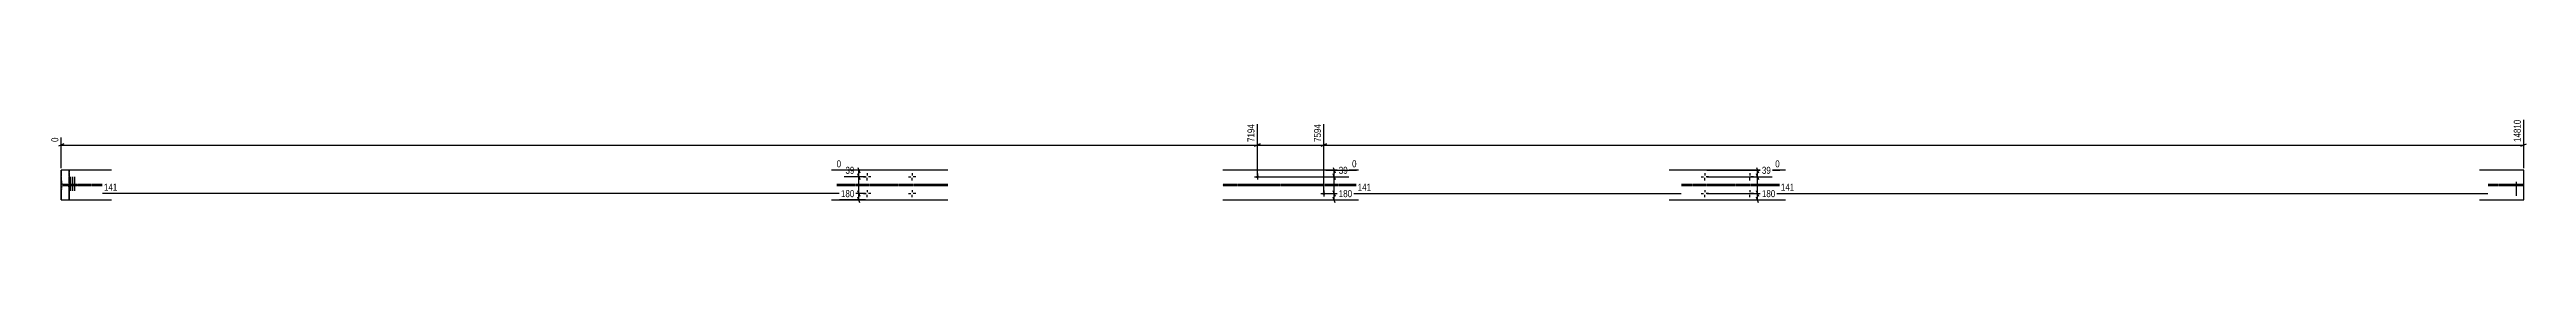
# Model space of a CAD drawing. Header units: millimetres. Extents: x 32 to 38340, y 21 to 1337.
# Drawn here: x 23443 to 38340, y 33 to 543 of the extents above; entities that cross this region are included whole.
import ezdxf

# ---------------------------------------------------------------- set-up
doc = ezdxf.new("R2010")
doc.units = ezdxf.units.MM
doc.linetypes.add('DXK_LINE_DOT2', pattern=[3.9198, 1.9599, -1.9599])
doc.layers.add('MÅLSÆTNING', color=7, linetype='Continuous')
doc.layers.add('STÅL', color=7, linetype='Continuous')
doc.styles.add('Arial Narrow', font='ARIALN.TTF', dxfattribs={"height": 0.2})

msp = doc.modelspace()

# ---------------------------------------------------------------- hatches: boundary and pattern name
at = {"layer": 'STÅL', "linetype": 'Continuous'}
for points in [[(30717, 190, -1), (30699, 190, -1)], [(31117, 88, -1), (31099, 88, -1)]]:
    msp.add_hatch(color=3, dxfattribs=at).paths.add_polyline_path(points)

# ---------------------------------------------------------------- linework, layer by layer
at = {"layer": 'MÅLSÆTNING', "color": 7, "linetype": 'Continuous'}
for p, q in [((30708, 202), (30708, 507)), ((30708, 202), (30708, 507)), ((31108, 99), (31108, 507)), ((31108, 99), (31108, 507)), ((38324, 241), (38324, 534)), ((23530, 388), (23497, 375)), ((23513, 241), (23513, 427)), ((23513, 381), (30708, 381)), ((30724, 388), (30691, 375)), ((30691, 375), (30724, 388)), ((30708, 381), (31108, 381)), ((31124, 388), (31091, 375)), ((31091, 375), (31124, 388)), ((31108, 381), (38324, 381)), ((38307, 375), (38340, 388)), ((28350, 190), (28222, 190)), ((28304, 207), (28317, 174)), ((28310, 88), (28310, 190)), ((30719, 190), (31258, 190)), ((31163, 207), (31176, 174)), ((31170, 88), (31170, 190)), ((33410, 230), (33849, 230)), ((33410, 190), (33804, 190)), ((33709, 246), (33722, 213)), ((33722, 174), (33709, 207)), ((33709, 207), (33722, 174)), ((33715, 190), (33715, 230)), ((33715, 88), (33715, 190)), ((28350, 88), (23762, 88)), ((28350, 88), (23762, 88)), ((28350, 50), (28195, 50)), ((28317, 72), (28304, 105)), ((28304, 105), (28317, 72)), ((28317, 33), (28304, 66)), ((28310, 50), (28310, 88)), ((31119, 88), (33256, 88)), ((31119, 88), (33256, 88)), ((31119, 50), (31285, 50)), ((31176, 72), (31163, 105)), ((31163, 105), (31176, 72)), ((31176, 33), (31163, 66)), ((31170, 50), (31170, 88)), ((33410, 88), (38108, 88)), ((33410, 88), (38108, 88)), ((33410, 50), (33830, 50)), ((33722, 72), (33709, 105)), ((33709, 105), (33722, 72)), ((33722, 33), (33709, 66)), ((33715, 50), (33715, 88))]:
    msp.add_line(p, q, dxfattribs=at)
at = {"layer": 'STÅL', "color": 2, "linetype": 'Continuous'}
for p, q in [((23816, 230), (23513, 230)), ((23513, 50), (23513, 230)), ((28846, 230), (28146, 230)), ((31316, 230), (30499, 230)), ((33884, 230), (33184, 230)), ((38324, 230), (38058, 230)), ((38324, 50), (38324, 230)), ((23513, 50), (23816, 50)), ((28146, 50), (28846, 50)), ((30499, 50), (31316, 50)), ((33184, 50), (33884, 50)), ((38058, 50), (38324, 50))]:
    msp.add_line(p, q, dxfattribs=at)
at = {"layer": 'STÅL', "color": 7, "linetype": 'DXK_LINE_DOT2'}
for p, q in [((23515, 165), (23515, 230)), ((23515, 165), (23515, 157)), ((23515, 157), (23516, 150)), ((23516, 150), (23517, 145)), ((23559, 145), (23560, 150)), ((23560, 150), (23561, 157)), ((23561, 165), (23561, 230)), ((23561, 157), (23561, 165)), ((23563, 50), (23563, 230)), ((23516, 129), (23515, 122)), ((23515, 122), (23515, 114)), ((23515, 50), (23515, 114)), ((23517, 134), (23516, 129)), ((23517, 145), (23518, 144)), ((23518, 135), (23517, 134)), ((23816, 144), (23518, 144)), ((23816, 135), (23518, 135)), ((23558, 144), (23559, 145)), ((23559, 134), (23558, 135)), ((23560, 129), (23559, 134)), ((23561, 122), (23560, 129)), ((23561, 114), (23561, 122)), ((23561, 50), (23561, 114)), ((28846, 144), (28146, 144)), ((28846, 135), (28146, 135)), ((31316, 144), (30499, 144)), ((31316, 135), (30499, 135)), ((33884, 144), (33184, 144)), ((33884, 135), (33184, 135)), ((38324, 144), (38058, 144)), ((38324, 135), (38058, 135))]:
    msp.add_line(p, q, dxfattribs=at)
at = {"layer": 'STÅL', "color": 3, "linetype": 'DXK_LINE_DOT2'}
for p, q in [((23571, 105), (23571, 190)), ((23583, 105), (23583, 190)), ((23596, 105), (23596, 190)), ((38279, 159), (38279, 74)), ((23558, 135), (23558, 144)), ((23570, 135), (23570, 144)), ((23583, 135), (23583, 144)), ((23584, 135), (23584, 144)), ((23596, 135), (23596, 144)), ((23609, 135), (23609, 144)), ((38266, 144), (38266, 135)), ((38292, 144), (38292, 135))]:
    msp.add_line(p, q, dxfattribs=at)
at = {"layer": 'STÅL', "color": 3, "linetype": 'Continuous'}
for p, q in [((28339, 190), (28354, 190)), ((28361, 212), (28361, 198)), ((28361, 168), (28361, 183)), ((28383, 190), (28368, 190)), ((28609, 190), (28624, 190)), ((28631, 212), (28631, 198)), ((28631, 168), (28631, 183)), ((28653, 190), (28638, 190)), ((30690, 190), (30726, 190)), ((30708, 209), (30708, 173)), ((33377, 190), (33391, 190)), ((33399, 212), (33399, 198)), ((33399, 168), (33399, 183)), ((33421, 190), (33406, 190)), ((33647, 190), (33661, 190)), ((33669, 212), (33669, 198)), ((33669, 168), (33669, 183)), ((33691, 190), (33676, 190)), ((28339, 88), (28354, 88)), ((28361, 110), (28361, 96)), ((28361, 66), (28361, 81)), ((28383, 88), (28368, 88)), ((28609, 88), (28624, 88)), ((28631, 110), (28631, 96)), ((28631, 66), (28631, 81)), ((28653, 88), (28638, 88)), ((31090, 88), (31126, 88)), ((31108, 107), (31108, 71)), ((33377, 88), (33391, 88)), ((33399, 110), (33399, 96)), ((33399, 66), (33399, 81)), ((33421, 88), (33406, 88)), ((33647, 88), (33661, 88)), ((33669, 110), (33669, 96)), ((33669, 66), (33669, 81)), ((33691, 88), (33676, 88))]:
    msp.add_line(p, q, dxfattribs=at)

# ---------------------------------------------------------------- next in the draw order: wipeouts: each hides what was drawn before it
at = {"color": 0, "linetype": 'Continuous'}
for points in [[(30699, 516), (30637, 516), (30637, 391), (30699, 391)], [(31099, 516), (31037, 516), (31037, 391), (31099, 391)], [(38315, 543), (38253, 543), (38253, 391), (38315, 391)], [(23505, 436), (23443, 436), (23443, 391), (23505, 391)], [(33858, 238), (33858, 300), (33813, 300), (33813, 238)], [(28292, 199), (28292, 261), (28221, 261), (28221, 199)], [(31259, 199), (31259, 261), (31188, 261), (31188, 199)]]:
    msp.add_wipeout(points, dxfattribs=at).dxf.layer = 'MÅLSÆTNING'

# ---------------------------------------------------------------- next in the draw order: linework, layer by layer
at = {"layer": 'MÅLSÆTNING', "color": 7, "linetype": 'Continuous'}
for p, q in [((28350, 230), (28177, 230)), ((28350, 190), (28222, 190)), ((28304, 246), (28317, 213)), ((28317, 174), (28304, 207)), ((28310, 190), (28310, 230)), ((30719, 190), (31258, 190)), ((31119, 230), (31303, 230)), ((31163, 246), (31176, 213)), ((31176, 174), (31163, 207)), ((31170, 190), (31170, 230)), ((33410, 190), (33804, 190))]:
    msp.add_line(p, q, dxfattribs=at)

# ---------------------------------------------------------------- next in the draw order: texts
at = {"layer": 'MÅLSÆTNING', "color": 3, "linetype": 'Continuous', "style": 'Arial Narrow'}
for s, p in [('7194', (30690, 400)), ('7594', (31090, 400)), ('14810', (38306, 400)), ('0', (23496, 400))]:
    msp.add_text(s, height=42, rotation=90.0002, dxfattribs=at).set_placement(p)
for s, p in [('39', (28230, 208)), ('39', (31197, 208)), ('0', (33822, 247))]:
    msp.add_text(s, height=42, dxfattribs=at).set_placement(p)

# ---------------------------------------------------------------- next in the draw order: wipeouts: each hides what was drawn before it
at = {"color": 0, "linetype": 'Continuous'}
for points in [[(28212, 238), (28212, 300), (28168, 300), (28168, 238)], [(31312, 238), (31312, 300), (31268, 300), (31268, 238)], [(28178, 97), (28178, 159), (23761, 159), (23761, 97)], [(33257, 97), (33257, 159), (31302, 159), (31302, 97)], [(33804, 199), (33804, 261), (33733, 261), (33733, 199)]]:
    msp.add_wipeout(points, dxfattribs=at).dxf.layer = 'MÅLSÆTNING'

# ---------------------------------------------------------------- next in the draw order: texts
at = {"layer": 'MÅLSÆTNING', "color": 3, "linetype": 'Continuous', "style": 'Arial Narrow'}
for s, p in [('0', (28177, 247)), ('0', (31277, 247)), ('39', (33742, 208)), ('141', (23770, 106))]:
    msp.add_text(s, height=42, dxfattribs=at).set_placement(p)

# ---------------------------------------------------------------- next in the draw order: wipeouts: each hides what was drawn before it
at = {"color": 0, "linetype": 'Continuous'}
for points in [[(28292, 58), (28292, 120), (28194, 120), (28194, 58)], [(31286, 58), (31286, 120), (31188, 120), (31188, 58)]]:
    msp.add_wipeout(points, dxfattribs=at).dxf.layer = 'MÅLSÆTNING'

# ---------------------------------------------------------------- next in the draw order: texts
at = {"layer": 'MÅLSÆTNING', "color": 3, "linetype": 'Continuous', "style": 'Arial Narrow'}
for s, p in [('180', (28203, 67)), ('180', (31197, 67)), ('141', (31311, 106))]:
    msp.add_text(s, height=42, dxfattribs=at).set_placement(p)

# ---------------------------------------------------------------- next in the draw order: wipeouts: each hides what was drawn before it
at = {"color": 0, "linetype": 'Continuous'}
msp.add_wipeout([(38109, 97), (38109, 159), (33848, 159), (33848, 97)], dxfattribs=at).dxf.layer = 'MÅLSÆTNING'

# ---------------------------------------------------------------- next in the draw order: wipeouts: each hides what was drawn before it
msp.add_wipeout([(33831, 58), (33831, 120), (33733, 120), (33733, 58)], dxfattribs=at).dxf.layer = 'MÅLSÆTNING'

# ---------------------------------------------------------------- next in the draw order: texts
at = {"layer": 'MÅLSÆTNING', "color": 3, "linetype": 'Continuous', "style": 'Arial Narrow'}
for s, p in [('180', (33742, 67)), ('141', (33856, 106))]:
    msp.add_text(s, height=42, dxfattribs=at).set_placement(p)

doc.saveas('drawing.dxf')
